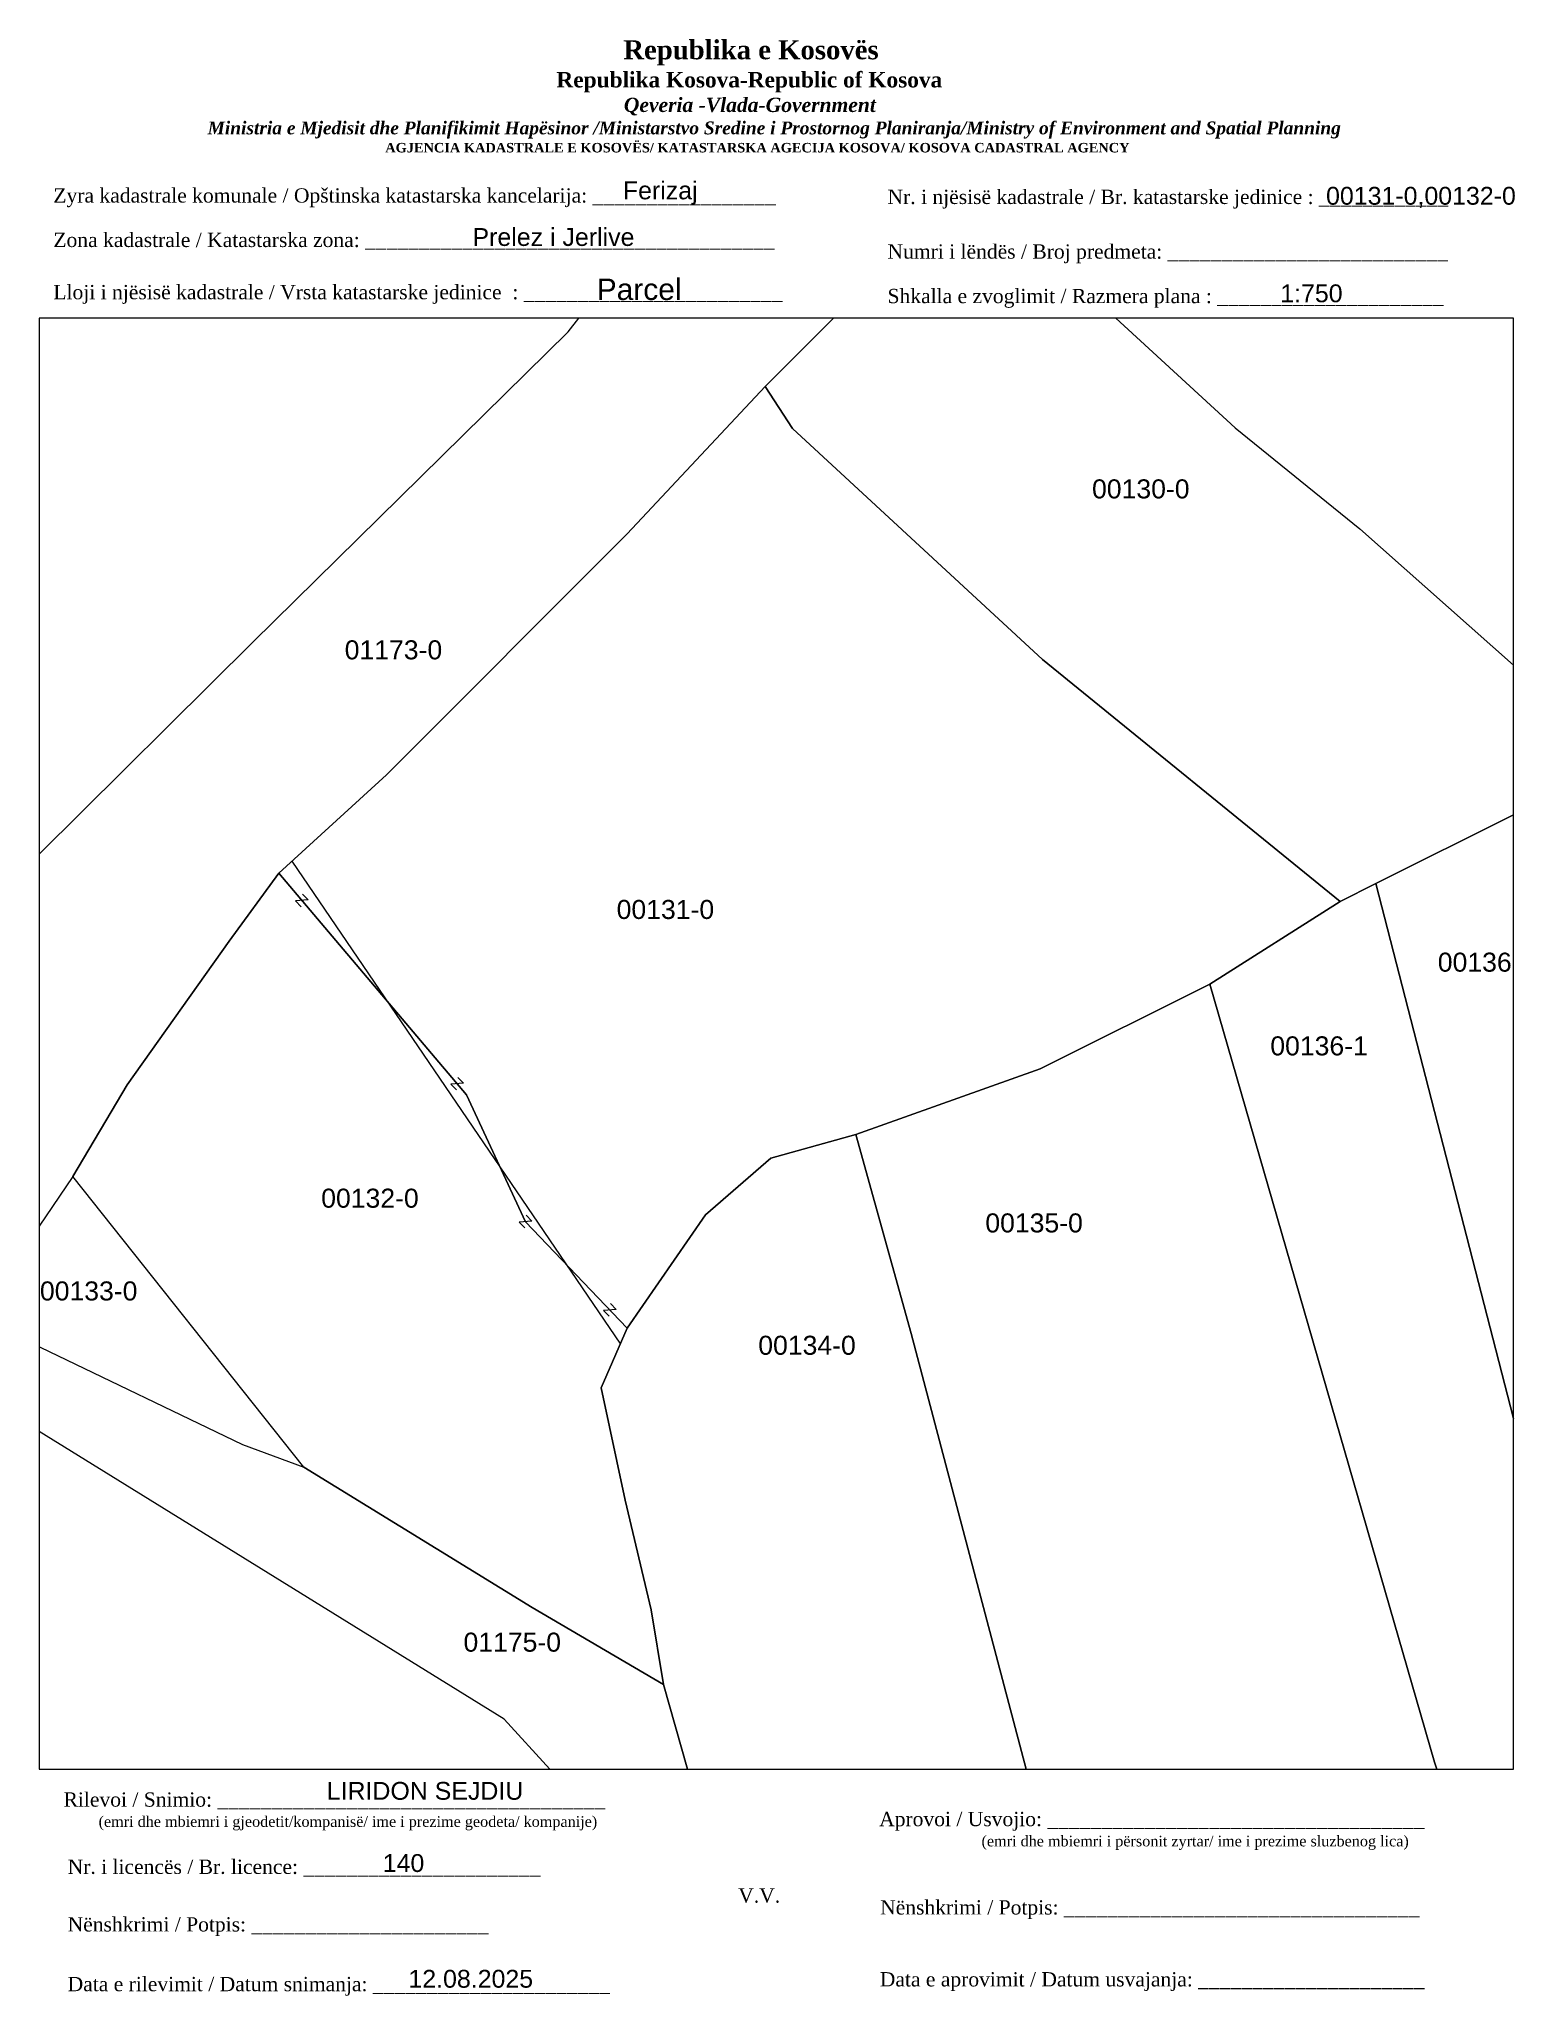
# Paper-space layout 'Manuali' of a CAD drawing. Header units: metres, sheet in millimetres. Extents: x 1 to 208, y 2 to 276.
# The model-space entities are those that its viewports show. They can reach past a viewport. Long polylines and large blocks are cut down to what shows.
import ezdxf

# ---------------------------------------------------------------- set-up
doc = ezdxf.new("R2010")
doc.units = ezdxf.units.M
doc.layers.get('0').update_dxf_attribs({"lineweight": 0})
for name, color, linetype, lineweight in [('Korniza e jashtme', 7, 'Continuous', 0), ('Nr Parceles Baze', 7, 'Continuous', 0), ('Nr-Kojshi', 251, 'Continuous', 0), ('Parc-Kojshi', 251, 'Continuous', 0), ('Parcela Baze', 7, 'Continuous', 0), ('rregullimi  parc', 1, 'Continuous', 0), ('symbol', 1, 'Continuous', 0)]:
    doc.layers.add(name, color=color, linetype=linetype, lineweight=lineweight)
doc.styles.get("Standard").update_dxf_attribs({"font": 'arial.ttf'})

msp = doc.modelspace()

# ---------------------------------------------------------------- linework, layer by layer
at = {"layer": 'Parc-Kojshi', "flags": 128}
for points in [[(7511616.04, 4698788.38), (7511664.85, 4698836.79), (7511698.03, 4698869.42), (7511703.63, 4698876.79)], [(7511740.07, 4698885.13), (7511718.74, 4698863.67), (7511704.23, 4698848.21), (7511678.9, 4698822.87), (7511667.6, 4698812.53), (7511662.36, 4698805.39), (7511651.66, 4698790.29), (7511645.95, 4698780.65), (7511635.72, 4698765.54)], [(7511740.07, 4698885.13), (7511768.14, 4698859.34), (7511781.25, 4698848.72), (7511808.56, 4698824.44), (7511800.09, 4698820.01), (7511782.93, 4698811.43), (7511779.16, 4698809.55), (7511747.88, 4698835), (7511721.6, 4698859.27), (7511718.74, 4698863.67), (7511740.07, 4698885.13)], [(7511828.58, 4698622.83), (7511811.68, 4698699.6), (7511782.93, 4698811.43), (7511800.09, 4698820.01), (7511812.03, 4698773.79), (7511822.77, 4698724.69), (7511831.16, 4698683.95), (7511842.43, 4698629.77), (7511828.58, 4698622.83)], [(7511782.93, 4698811.43), (7511811.68, 4698699.6), (7511828.58, 4698622.83), (7511814.02, 4698615.53), (7511806.65, 4698645.16), (7511802.98, 4698667.27), (7511796.26, 4698695.66), (7511789.11, 4698719.07), (7511765.48, 4698800.87), (7511779.16, 4698809.55), (7511782.93, 4698811.43)], [(7511728.25, 4698785.05), (7511747.64, 4698791.95), (7511765.48, 4698800.87), (7511789.11, 4698719.07), (7511796.26, 4698695.66), (7511802.98, 4698667.27), (7511806.65, 4698645.16), (7511814.02, 4698615.53), (7511779.57, 4698600.29), (7511777.41, 4698607.66), (7511766.35, 4698651.88), (7511759.2, 4698678.97), (7511750.96, 4698699.78), (7511749.01, 4698707.58), (7511734.06, 4698764.15), (7511728.25, 4698785.05)], [(7511704.23, 4698764.71), (7511712.44, 4698776.61), (7511719.33, 4698782.55), (7511728.25, 4698785.05), (7511734.06, 4698764.15), (7511749.01, 4698707.58), (7511750.96, 4698699.78), (7511759.2, 4698678.97), (7511766.35, 4698651.88), (7511777.41, 4698607.66), (7511779.57, 4698600.29), (7511752.26, 4698589.67), (7511743.16, 4698617.42), (7511722.57, 4698656.22), (7511719.75, 4698670.74), (7511715.64, 4698700.43), (7511708.03, 4698727.25), (7511706.73, 4698735.1), (7511703.99, 4698746.63), (7511701.49, 4698758.41), (7511704.23, 4698764.71)], [(7511670.21, 4698750.09), (7511694.24, 4698735.34), (7511708.03, 4698727.25), (7511715.64, 4698700.43)], [(7511700.13, 4698710.34), (7511696.4, 4698717.97), (7511691.3, 4698723.59), (7511631.37, 4698760.66)], [(7511635.72, 4698765.54), (7511642.5, 4698762.7), (7511663.79, 4698752.46), (7511670.21, 4698750.09)]]:
    msp.add_lwpolyline(points, dxfattribs=at)
at = {"layer": 'Parcela Baze', "flags": 128}
for points in [[(7511718.74, 4698863.67), (7511721.6, 4698859.27), (7511747.88, 4698835), (7511779.16, 4698809.55), (7511765.48, 4698800.87), (7511747.64, 4698791.95), (7511728.25, 4698785.05), (7511719.33, 4698782.55), (7511712.44, 4698776.61), (7511704.23, 4698764.71), (7511693.53, 4698775.89), (7511687.34, 4698789.21), (7511667.6, 4698812.53), (7511678.9, 4698822.87), (7511704.23, 4698848.21), (7511718.74, 4698863.67)], [(7511667.6, 4698812.53), (7511687.34, 4698789.21), (7511693.53, 4698775.89), (7511704.23, 4698764.71), (7511701.49, 4698758.41), (7511703.99, 4698746.63), (7511706.73, 4698735.1), (7511708.03, 4698727.25), (7511694.24, 4698735.34), (7511670.21, 4698750.09), (7511645.95, 4698780.65), (7511651.66, 4698790.29), (7511662.36, 4698805.39), (7511667.6, 4698812.53)]]:
    msp.add_lwpolyline(points, dxfattribs=at)
at = {"layer": 'rregullimi  parc', "flags": 128}
msp.add_lwpolyline([(7511668.97, 4698813.79), (7511703.5, 4698763.02)], dxfattribs=at)
at = {"layer": 'symbol', "flags": 128}
for points in [[(7511670.1, 4698810.32), (7511670.69, 4698809.71), (7511669.36, 4698809.61), (7511669.96, 4698809)], [(7511686.41, 4698791.06), (7511687, 4698790.45), (7511685.67, 4698790.35), (7511686.26, 4698789.74)], [(7511693.6, 4698776.56), (7511694.19, 4698775.94), (7511692.86, 4698775.84), (7511693.45, 4698775.23)], [(7511702.48, 4698767.28), (7511703.07, 4698766.67), (7511701.74, 4698766.57), (7511702.34, 4698765.95)]]:
    msp.add_lwpolyline(points, dxfattribs=at)

# ---------------------------------------------------------------- texts
at = {"layer": 'Nr Parceles Baze'}
for s, p in [('00131-0', (7511703.11, 4698807.71)), ('00132-0', (7511672.05, 4698777.36))]:
    msp.add_text(s, height=2, dxfattribs=at).set_placement(p)
at = {"layer": 'Nr-Kojshi'}
for s, p in [('00130-0', (7511753.09, 4698851.92)), ('01173-0', (7511674.52, 4698835)), ('00136-2', (7511789.44, 4698802.17)), ('00136-1', (7511771.83, 4698793.37)), ('00135-0', (7511741.87, 4698774.76)), ('00133-0', (7511642.48, 4698767.61)), ('00134-0', (7511718, 4698761.9)), ('01175-0', (7511687.01, 4698730.69))]:
    msp.add_text(s, height=2, dxfattribs=at).set_placement(p)

psp = doc.layouts.new('Manuali')

# ---------------------------------------------------------------- texts
for s, p in [('00131-0,00132-0', (181.38, 252.84)), ('Prelez i Jerlive', (61.73, 247.06)), ('1:750', (174.96, 239.17)), ('LIRIDON SEJDIU ', (41.3, 29.28)), ('140', (49.15, 19.16)), ('12.08.2025', (52.75, 2.94))]:
    psp.add_text(s, height=2.5).set_placement(p)
for s, insert, char_height, width, attachment_point in [('\\pi77.297;{\\fBook Antiqua|b1|i0|c0|p18;\\H1.333x;Republika e Kosovës\\fTimes New Roman|b1|i0|c0|p18;\\P\\pi67.927;\\fBook Antiqua|b1|i0|c0|p18;\\H0.8125x;Republika Kosova-Republic of Kosova\\fTimes New Roman|b1|i0|c0|p18;\\P\\pi77.378;\\fBook Antiqua|b1|i1|c0|p18;\\H0.9233x;Qeveria -Vlada-Government \\P\\pi13.032,l6,t23.033;\\fTimes New Roman|b1|i1|c0|p18;\\H0.9x;Ministria e Mjedisit dhe Planifikimit Hapësinor /Ministarstvo Sredine i Prostornog Planiranja/Ministry of Environment and Spatial Planning\\P\\pi43.931,l0,tz;\\fBook Antiqua|b1|i0|c0|p18;\\H0.7406x;AGJENCIA KADASTRALE E KOSOVËS/ KATASTARSKA AGECIJA KOSOVA/ KOSOVA CADASTRAL AGENCY}', (5.57, 275.89), 2, 191.8237, 1), ('{\\fTimes New Roman|b0|i0|c0|p18;Zyra kadastrale komunale / Opštinska katastarska kancelarija: _________________}', (2.98, 255.14), 2, 100.6873, 1), ('Ferizaj', (88.05, 254.47), 2.5, 9.9735, 5), ('{\\fTimes New Roman|b0|i0|c0|p18;Nr. i njësisë kadastrale / Br. katastarske jedinice : ____________}', (119.91, 254.94), 2, 79.9484, 1), ('{\\fTimes New Roman|b0|i0|c0|p18;Zona kadastrale / Katastarska zona: ______________________________________}', (2.98, 248.91), 2, 100.6873, 1), ('{\\fTimes New Roman|b0|i0|c0|p18;Numri i lëndës / Broj predmeta: __________________________}', (119.91, 247.28), 2, 79.9484, 1), ('{\\fTimes New Roman|b0|i0|c0|p18;Lloji i njësisë kadastrale / Vrsta katastarske jedinice  : ________________________}', (2.98, 241.59), 2, 100.6873, 1), ('{\\fArial|b0|i0|c0|p34;Parcel}', (85.09, 240.96), 3, 11.2939, 5), ('{\\fTimes New Roman|b0|i0|c0|p18;Shkalla e zvoglimit / Razmera plana : _____________________}', (119.91, 241.04), 2, 79.9484, 1), ('{\\fTimes New Roman|b0|i0|c0|p18;Rilevoi / Snimio: ____________________________________\\P     \\H0.75x;(emri dhe mbiemri i gjeodetit/kompanisë/ ime i prezime geodeta/ kompanije)}', (42.38, 27.65), 2, 74.7958, 5), ('{\\fTimes New Roman|b0|i0|c0|p18; Aprovoi / Usvojio: ___________________________________\\P                    \\H0.75x;(emri dhe mbiemri i përsonit zyrtar/ ime i prezime sluzbenog lica)}', (117.98, 27.58), 2, 83.344, 1), ('{\\fTimes New Roman|b0|i0|c0|p18;Nr. i licencës / Br. licence: ______________________\\P                                }', (4.98, 20.89), 2, 83.344, 1), ('{\\fTimes New Roman|b0|i0|c0|p18;V.V.                                 }', (101.92, 15.84), 2, 5.7076, 5), ('{\\fTimes New Roman|b0|i0|c0|p18; Nënshkrimi / Potpis: _________________________________}', (118.12, 15.2), 2, 83.344, 1), ('{\\fTimes New Roman|b0|i0|c0|p18;Nënshkrimi / Potpis: ______________________\\P                                 }', (4.98, 12.82), 2, 83.344, 1), ('{\\fTimes New Roman|b0|i0|c0|p18;Data e rilevimit / Datum snimanja: ______________________\\P                                 }', (4.98, 4.45), 2, 83.344, 1), ('{\\fTimes New Roman|b0|i0|c0|p18; Data e aprovimit / Datum usvajanja: _____________________}', (118.07, 5.12), 2, 83.344, 1)]:
    psp.add_mtext(s, dxfattribs=dict(insert=insert, char_height=char_height, width=width, attachment_point=attachment_point))

# ---------------------------------------------------------------- viewports
at = {"layer": 'Korniza e jashtme', "view_target_point": (370776.43, 310629.57)}
psp.add_viewport(center=(104.31, 135.25), size=(206.65, 203.4046), view_center_point=(7140943.46, 4388165.03), view_height=152.5534, dxfattribs=at)

doc.saveas('drawing.dxf')
